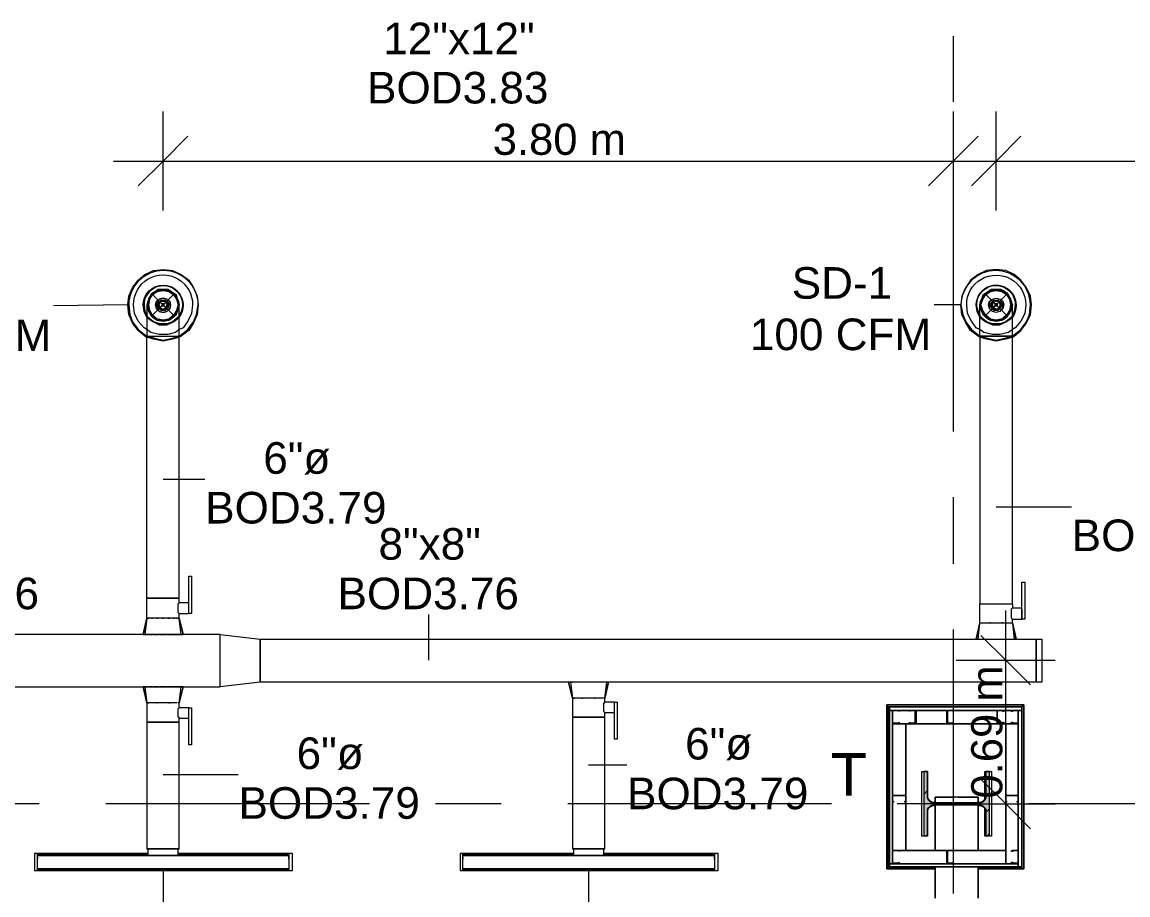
# Model space of a CAD drawing. Header units: metres. Extents: x -2 to 237, y -8 to 52.
# Drawn here: x 32.74 to 38.06, y 8.92 to 13.12 of the extents above; entities that cross this region are included whole.
import ezdxf

# ---------------------------------------------------------------- set-up
doc = ezdxf.new("R2010")
doc.units = ezdxf.units.M
doc.layers.add('HVAC - Ductos', color=5, linetype='Continuous', lineweight=0)
doc.layers.add('PDF2_Text', color=7, linetype='Continuous', lineweight=0)
doc.layers.add('PDF2_Geometry', color=7, linetype='Continuous', lineweight=0, true_color=0xaaaaaa)
doc.layers.add('PDF2_Solid Fills', color=7, linetype='Continuous', lineweight=0, true_color=0xffffff)
doc.styles.add('PDF Helvetica', font='')
doc.styles.get('PDF Helvetica').set_extended_font_data('Helvetica')

msp = doc.modelspace()

# ---------------------------------------------------------------- hatches: boundary and pattern name
at = {"layer": 'PDF2_Solid Fills', "lineweight": 0, "transparency": 33554559}
msp.add_hatch(color=256, dxfattribs=at).paths.add_polyline_path([(37.0923, 9.3878), (37.0923, 9.5161), (37.074, 9.5161), (37.074, 9.2092), (37.0923, 9.2092), (37.0923, 9.3374), (37.0969, 9.3466), (37.106, 9.3558), (37.3581, 9.3558), (37.3718, 9.342), (37.3718, 9.2092), (37.3901, 9.2092), (37.3901, 9.5161), (37.3718, 9.5161), (37.3672, 9.3832), (37.3581, 9.3741), (37.3489, 9.3695), (37.1152, 9.365), (37.1152, 9.3695), (37.106, 9.3741), (37.1014, 9.3787), (37.0969, 9.3787), (37.0969, 9.3878)])

# ---------------------------------------------------------------- linework, layer by layer
at = {"layer": 'HVAC - Ductos', "lineweight": 0}
for points in [[(33.4132, 12.2148), (33.4132, 12.453), (33.4132, 12.6912)], [(37.216, 12.6912), (37.216, 12.453), (37.216, 12.2148)], [(37.4222, 12.2148), (37.4222, 12.453), (37.4222, 12.6912)], [(33.5323, 12.5721), (33.4132, 12.453), (33.294, 12.3338)], [(37.3351, 12.5721), (37.216, 12.453), (37.0969, 12.3338)], [(37.5413, 12.5721), (37.4222, 12.453), (37.3031, 12.3338)], [(33.175, 12.453), (37.4543, 12.453)], [(37.184, 12.453), (42.1368, 12.453), (46.668, 12.453)], [(33.3353, 11.6053), (33.3262, 11.6099), (33.294, 11.6374), (33.2666, 11.6741), (33.2483, 11.7154), (33.2437, 11.7612), (33.2483, 11.8024), (33.2666, 11.8436), (33.294, 11.8802), (33.3262, 11.9078), (33.3674, 11.9261), (33.4132, 11.9307), (33.459, 11.9261), (33.5003, 11.9078), (33.5369, 11.8802), (33.5598, 11.8436), (33.5781, 11.8024), (33.5827, 11.7612), (33.5781, 11.7154), (33.5598, 11.6741), (33.5369, 11.6374), (33.5003, 11.6099), (33.4911, 11.6053)], [(37.5001, 11.6053), (37.5092, 11.6099), (37.5413, 11.6374), (37.5688, 11.6741), (37.5871, 11.7154), (37.5917, 11.7612), (37.5871, 11.8024), (37.5688, 11.8436), (37.5413, 11.8802), (37.5092, 11.9078), (37.468, 11.9261), (37.4222, 11.9307), (37.3764, 11.9261), (37.3351, 11.9078), (37.2985, 11.8802), (37.2756, 11.8436), (37.2572, 11.8024), (37.2527, 11.7612), (37.2618, 11.7154), (37.2756, 11.6787), (37.3031, 11.642), (37.3397, 11.6145), (37.3443, 11.6099), (37.3443, 10.3225), (37.3489, 10.3225), (37.3581, 10.3225), (37.3672, 10.3225), (37.3855, 10.3225), (37.4039, 10.3225), (37.4222, 10.3225), (37.4405, 10.3225), (37.4589, 10.3225), (37.4772, 10.3225), (37.4863, 10.3225), (37.4955, 10.3225), (37.5001, 10.3225), (37.5001, 10.3042), (37.5459, 10.3042)], [(33.3582, 11.8116), (33.3491, 11.7978), (33.3399, 11.7794), (33.3353, 11.7612), (33.3399, 11.752), (33.3399, 11.7382), (33.3491, 11.7199), (33.3582, 11.7062), (33.3765, 11.6924), (33.3949, 11.6878), (33.4132, 11.6832), (33.4315, 11.6878), (33.4499, 11.6924), (33.4682, 11.7062), (33.4773, 11.7199), (33.4865, 11.7382), (33.4865, 11.752), (33.4911, 11.7612), (33.4865, 11.7794), (33.4773, 11.7978), (33.4682, 11.8116), (33.4453, 11.8299)], [(33.3582, 11.8161), (33.3811, 11.8299), (33.3857, 11.8299), (33.4132, 11.8345), (33.4407, 11.8299), (33.4132, 11.8345), (33.3949, 11.8345), (33.3765, 11.8253), (33.3582, 11.8116), (33.3445, 11.7932), (33.3445, 11.7886)], [(33.3445, 11.7932), (33.3445, 11.7886), (33.3445, 11.784), (33.3445, 11.7886), (33.3445, 11.7932), (33.3491, 11.7978), (33.3582, 11.8161), (33.3765, 11.8253), (33.3811, 11.8299), (33.3857, 11.8299), (33.3949, 11.8345), (33.4132, 11.8345), (33.4315, 11.8345), (33.4407, 11.8299), (33.4453, 11.8299), (33.4407, 11.8299), (33.4453, 11.8299), (33.4499, 11.8253), (33.4682, 11.8161)], [(33.3491, 11.7886), (33.3628, 11.8116), (33.3811, 11.8253)], [(33.3811, 11.8299), (33.3857, 11.8299)], [(33.3857, 11.8299), (33.3857, 11.8299)], [(33.3903, 11.8299), (33.4132, 11.8345), (33.4407, 11.8299), (33.4453, 11.8299), (33.4682, 11.8161), (33.4682, 11.8116), (33.4819, 11.7932), (33.4819, 11.7886), (33.4636, 11.8116), (33.4453, 11.8253)], [(33.4682, 11.8161), (33.4682, 11.8116), (33.4499, 11.8253), (33.4636, 11.8116), (33.4773, 11.7978), (33.4865, 11.7794), (33.4865, 11.7612), (33.4865, 11.7428), (33.4773, 11.7245), (33.4636, 11.7062)], [(37.4772, 11.8161), (37.4543, 11.8299), (37.4497, 11.8299), (37.4772, 11.8116), (37.4589, 11.8253), (37.4405, 11.8345), (37.4222, 11.8345), (37.3947, 11.8299), (37.4222, 11.8345), (37.4497, 11.8299), (37.4222, 11.8345), (37.4039, 11.8345), (37.3855, 11.8253), (37.3672, 11.8116), (37.3581, 11.7978), (37.3489, 11.7794), (37.3443, 11.7612), (37.3489, 11.784)], [(37.3947, 11.6878), (37.3901, 11.6924), (37.3718, 11.7062), (37.3581, 11.7245), (37.3489, 11.7428), (37.3489, 11.7612), (37.3489, 11.7794), (37.3581, 11.7978), (37.3718, 11.8116), (37.3855, 11.8253), (37.4039, 11.8299), (37.4222, 11.8345), (37.4405, 11.8299), (37.4589, 11.8253), (37.4726, 11.8116), (37.4863, 11.7978), (37.4909, 11.7794), (37.4955, 11.7612), (37.4909, 11.7428), (37.4863, 11.7245), (37.4726, 11.7062)], [(37.3535, 11.7932), (37.3535, 11.7886), (37.3489, 11.784), (37.3535, 11.7886), (37.3535, 11.7932), (37.3581, 11.7978), (37.3672, 11.8161), (37.3855, 11.8253), (37.3901, 11.8299), (37.3947, 11.8299), (37.4039, 11.8345), (37.4222, 11.8345), (37.4405, 11.8345), (37.4497, 11.8299), (37.4543, 11.8299)], [(37.4451, 11.8299), (37.4222, 11.8345), (37.3947, 11.8299), (37.3901, 11.8299), (37.3672, 11.8116), (37.3535, 11.7932), (37.3535, 11.7886), (37.3718, 11.8116), (37.3901, 11.8253)], [(37.3672, 11.8161), (37.3901, 11.8299)], [(37.4497, 11.8299), (37.4543, 11.8299), (37.4589, 11.8253), (37.4772, 11.8161), (37.4863, 11.7978), (37.4909, 11.7932), (37.4909, 11.7886), (37.4909, 11.784), (37.4909, 11.7886), (37.4909, 11.7932)], [(37.4497, 11.8299), (37.4497, 11.8299)], [(37.4543, 11.8253), (37.4726, 11.8116), (37.4863, 11.7886)], [(33.2437, 11.7612), (32.8863, 11.7566)], [(33.3445, 11.7886), (33.3399, 11.7794), (33.3353, 11.7612), (33.3399, 11.752)], [(33.3353, 11.7612), (33.3353, 11.7612)], [(33.3445, 11.7886), (33.3445, 11.7886)], [(33.4865, 11.784), (33.4911, 11.7612), (33.4819, 11.7886), (33.4682, 11.8116)], [(33.4682, 11.8116), (33.4773, 11.7978), (33.4819, 11.7932), (33.4819, 11.7886), (33.4865, 11.784), (33.4819, 11.7886), (33.4819, 11.7932)], [(33.4865, 11.752), (33.4911, 11.7612), (33.4865, 11.7794), (33.4819, 11.7886)], [(33.4819, 11.7886), (33.4819, 11.7886)], [(33.4819, 11.784), (33.4865, 11.7612), (33.4819, 11.7336)], [(33.4911, 11.7612), (33.4819, 11.7291), (33.4911, 11.7612)], [(37.3443, 11.6053), (37.3351, 11.6099), (37.2985, 11.6374), (37.2756, 11.6741), (37.2572, 11.7154), (37.2527, 11.7612), (37.1244, 11.7612)], [(37.3672, 11.8116), (37.3535, 11.7886), (37.3443, 11.7612), (37.3489, 11.752), (37.3489, 11.7382), (37.3581, 11.7199), (37.3672, 11.7062), (37.3855, 11.6924), (37.4039, 11.6878), (37.4222, 11.6832), (37.4405, 11.6878), (37.4589, 11.6924), (37.4772, 11.7062), (37.4863, 11.7199), (37.4955, 11.7382), (37.4955, 11.752), (37.5001, 11.7612), (37.4909, 11.7886)], [(37.3535, 11.7886), (37.3489, 11.7794), (37.3443, 11.7612), (37.3489, 11.752)], [(37.3443, 11.7612), (37.3443, 11.7612)], [(37.3443, 11.7612), (37.3535, 11.7291), (37.3443, 11.7612)], [(37.3535, 11.7336), (37.3489, 11.7612), (37.3535, 11.784)], [(37.3718, 11.7062), (37.3855, 11.697), (37.4039, 11.6878), (37.4222, 11.6878), (37.4405, 11.6878), (37.4589, 11.697), (37.4726, 11.7062), (37.4543, 11.6924), (37.4497, 11.6878), (37.4222, 11.6832), (37.3947, 11.6878), (37.3672, 11.7062), (37.3535, 11.7291), (37.3672, 11.7062), (37.3947, 11.6878), (37.4222, 11.6832), (37.4497, 11.6878), (37.4772, 11.7062), (37.4909, 11.7291), (37.4909, 11.7336), (37.4955, 11.7612), (37.4909, 11.784), (37.5001, 11.7612), (37.4909, 11.7291), (37.5001, 11.7612), (37.4955, 11.7794), (37.4863, 11.7978), (37.4772, 11.8116), (37.4909, 11.7886), (37.4909, 11.7932), (37.4772, 11.8116)], [(37.3535, 11.7886), (37.3535, 11.7886)], [(37.4955, 11.752), (37.5001, 11.7612), (37.4955, 11.7794), (37.4909, 11.7886)], [(37.5001, 11.7612), (37.5001, 11.7612)], [(33.3353, 11.7566), (33.3353, 11.752), (33.3353, 11.7336), (33.3353, 11.7062), (33.3353, 11.6696), (33.3353, 11.6283), (33.3353, 11.6099), (33.3399, 11.6099), (33.3491, 11.6099), (33.3582, 11.6099), (33.3765, 11.6099), (33.3949, 11.6099), (33.4132, 11.6099), (33.4315, 11.6099), (33.4499, 11.6099), (33.4682, 11.6099), (33.4773, 11.6099), (33.4865, 11.6099), (33.4911, 11.6099)], [(33.5003, 10.1759), (33.4911, 10.2538), (33.4911, 10.2767), (33.5369, 10.2767), (33.5369, 10.2813), (33.5369, 10.2859), (33.5369, 10.2905), (33.5369, 10.295), (33.5369, 10.3042), (33.5369, 10.3087), (33.5369, 10.3133), (33.5369, 10.3179), (33.5369, 10.3225), (33.5369, 10.3271), (33.4911, 10.3271), (33.4911, 10.35), (33.4865, 10.35), (33.4773, 10.35), (33.4682, 10.35), (33.4499, 10.35), (33.4315, 10.35), (33.4132, 10.35), (33.3949, 10.35), (33.3765, 10.35), (33.3582, 10.35), (33.3491, 10.35), (33.3399, 10.35), (33.3353, 10.35), (33.3353, 11.6099), (33.3399, 11.6099), (33.3491, 11.6099), (33.3582, 11.6099), (33.3765, 11.6099), (33.3949, 11.6099), (33.4132, 11.6099), (33.4315, 11.6099), (33.4499, 11.6099), (33.4682, 11.6099), (33.4773, 11.6099), (33.4865, 11.6099), (33.4911, 11.6099), (33.4911, 11.6512), (33.4911, 11.6924), (33.4911, 11.7245), (33.4911, 11.7474), (33.4911, 11.7566)], [(33.3445, 11.7291), (33.3445, 11.7291)], [(33.3857, 11.6878), (33.3582, 11.7062), (33.3445, 11.7291)], [(33.3628, 11.7108), (33.3491, 11.7291)], [(33.3628, 11.7062), (33.3765, 11.697), (33.3949, 11.6878), (33.4132, 11.6878), (33.4315, 11.6878), (33.4499, 11.697), (33.4636, 11.7062), (33.4453, 11.6924), (33.4407, 11.6878), (33.4132, 11.6832), (33.4407, 11.6878)], [(33.4865, 11.7336), (33.4819, 11.7291), (33.4682, 11.7108)], [(33.4819, 11.7291), (33.4819, 11.7291)], [(37.3443, 10.2308), (37.3443, 10.3225), (37.3489, 10.3225), (37.3581, 10.3225), (37.3672, 10.3225), (37.3855, 10.3225), (37.4039, 10.3225), (37.4222, 10.3225), (37.4405, 10.3225), (37.4589, 10.3225), (37.4772, 10.3225), (37.4863, 10.3225), (37.4955, 10.3225), (37.5001, 10.3225), (37.5001, 11.6099), (37.4955, 11.6099), (37.4863, 11.6099), (37.4772, 11.6099), (37.4589, 11.6099), (37.4405, 11.6099), (37.4222, 11.6099), (37.4039, 11.6099), (37.3855, 11.6099), (37.3672, 11.6099), (37.3581, 11.6099), (37.3489, 11.6099), (37.3443, 11.6099), (37.3443, 11.6283), (37.3443, 11.6696), (37.3443, 11.7062), (37.3443, 11.7336), (37.3443, 11.752), (37.3443, 11.7566)], [(37.3443, 11.6099), (37.3489, 11.6099), (37.3581, 11.6099), (37.3672, 11.6099), (37.3855, 11.6099), (37.4039, 11.6099), (37.4222, 11.6099), (37.4405, 11.6099), (37.4589, 11.6099), (37.4772, 11.6099), (37.4863, 11.6099), (37.4955, 11.6099), (37.5001, 11.6099), (37.5001, 11.6512), (37.5001, 11.6924), (37.5001, 11.7245), (37.5001, 11.7474), (37.5001, 11.7566)], [(37.3718, 11.7108), (37.3535, 11.7291), (37.3489, 11.7336)], [(37.3535, 11.7291), (37.3535, 11.7291)], [(37.4497, 11.6878), (37.4772, 11.7062), (37.4909, 11.7291)], [(37.4863, 11.7291), (37.4726, 11.7108)], [(37.4909, 11.7291), (37.4909, 11.7291)], [(33.3857, 11.6878), (33.3857, 11.6878)], [(33.4407, 11.6924), (33.4132, 11.6878), (33.3903, 11.6924)], [(33.4407, 11.6878), (33.4407, 11.6878)], [(37.4451, 11.6924), (37.4222, 11.6878), (37.3947, 11.6924)], [(37.3947, 11.6878), (37.3947, 11.6878)], [(37.4497, 11.6878), (37.4497, 11.6878)], [(33.4911, 11.642), (33.4727, 11.6283), (33.4361, 11.6191), (33.3949, 11.6191), (33.3537, 11.6283), (33.3353, 11.642)], [(33.4911, 11.6053), (33.459, 11.5962), (33.4132, 11.587), (33.3674, 11.5962), (33.3353, 11.6053)], [(33.3399, 11.6099), (33.372, 11.6008), (33.4132, 11.5916), (33.459, 11.6008), (33.4911, 11.6099)], [(37.5001, 11.642), (37.4817, 11.6283), (37.4405, 11.6191), (37.4039, 11.6191), (37.3627, 11.6283), (37.3443, 11.642)], [(37.3443, 11.6099), (37.3809, 11.6008), (37.4222, 11.5916), (37.4634, 11.6008), (37.4955, 11.6099)], [(37.5001, 11.6053), (37.468, 11.5962), (37.4222, 11.587), (37.3764, 11.5962), (37.3443, 11.6053)], [(33.4132, 10.9227), (33.6148, 10.9227)], [(37.4222, 10.7898), (37.7842, 10.7898)], [(37.3351, 10.153), (37.3443, 10.2308), (37.3489, 10.2308), (37.3535, 10.2308), (37.3581, 10.2308), (37.3672, 10.2308), (37.3855, 10.2308), (37.4039, 10.2308), (37.4222, 10.2308), (37.4405, 10.2308), (37.4589, 10.2308), (37.4772, 10.2308), (37.4863, 10.2308), (37.4955, 10.2308), (37.5001, 10.2308), (37.5001, 10.2492), (37.5459, 10.2492), (37.5459, 10.4279), (37.5596, 10.4279), (37.5596, 10.2492), (37.5459, 10.2492)], [(33.4911, 10.2767), (33.4865, 10.2813), (33.4865, 10.2905), (33.4865, 10.2996), (33.4865, 10.3042), (33.4865, 10.3133), (33.4865, 10.3225), (33.4911, 10.3271)], [(34.6915, 10.0522), (34.6915, 10.2721)], [(37.468, 9.1221), (37.468, 10.2905)], [(37.5001, 10.2492), (37.4955, 10.2538), (37.4955, 10.2583), (37.4955, 10.2629), (37.4955, 10.2721), (37.4955, 10.2813), (37.4955, 10.2905), (37.4955, 10.295), (37.4955, 10.2996), (37.5001, 10.3042)], [(37.5459, 10.2996), (37.5459, 10.295), (37.5459, 10.2905), (37.5459, 10.2813), (37.5459, 10.2767), (37.5459, 10.2721), (37.5459, 10.2629), (37.5459, 10.2583), (37.5459, 10.2538)], [(33.3353, 10.2538), (33.3262, 10.1759)], [(33.3399, 10.2538), (33.3445, 10.2538)], [(33.3582, 10.2538), (33.3628, 10.2538)], [(33.3857, 10.2538), (33.3811, 10.2538), (33.3857, 10.2538), (33.3903, 10.2538)], [(33.4086, 10.2538), (33.4132, 10.2538), (33.4178, 10.2538)], [(33.4361, 10.2538), (33.4407, 10.2538), (33.4453, 10.2538), (33.4407, 10.2538)], [(33.4636, 10.2538), (33.4682, 10.2538)], [(33.4773, 10.2538), (33.4819, 10.2538)], [(33.5094, 10.1759), (33.4911, 10.2538), (33.5094, 10.1759)], [(37.326, 10.153), (37.3443, 10.2308), (37.326, 10.153)], [(37.3489, 10.2308), (37.3535, 10.2308)], [(37.3672, 10.2308), (37.3718, 10.2308)], [(37.3947, 10.2308), (37.3901, 10.2308), (37.3947, 10.2308), (37.3993, 10.2308)], [(37.4176, 10.2308), (37.4222, 10.2308), (37.4267, 10.2308)], [(37.4451, 10.2308), (37.4497, 10.2308), (37.4543, 10.2308), (37.4497, 10.2308)], [(37.4726, 10.2308), (37.4772, 10.2308)], [(37.4909, 10.2308), (37.4909, 10.2308)], [(37.4909, 10.2308), (37.4909, 10.2308)], [(37.4955, 10.153), (37.5047, 10.153), (37.5092, 10.153), (37.5138, 10.153), (37.5184, 10.153), (37.5001, 10.2308), (37.5184, 10.153), (37.5138, 10.153)], [(37.4955, 10.2308), (37.5001, 10.2308), (37.5092, 10.153)], [(31.4339, 9.9239), (28.3917, 9.9239), (28.3917, 10.1759), (31.4339, 10.1759), (31.4339, 9.9239), (31.4339, 10.1759), (31.6263, 10.1759), (31.6263, 9.9239), (33.6881, 9.9239), (33.6881, 10.1759), (31.6263, 10.1759), (31.6263, 9.9239), (31.4339, 9.9239), (31.4202, 9.9239), (31.411, 9.9239), (31.4064, 9.9239), (31.3973, 9.9239), (31.3835, 9.9239), (31.3789, 9.9239), (31.3743, 9.9239), (31.3514, 9.9239)], [(33.3216, 10.1759), (33.317, 10.1759), (33.3216, 10.1759), (33.3262, 10.1759), (33.3307, 10.1759), (33.3399, 10.1759)], [(33.3216, 10.1759), (33.317, 10.1759), (33.3216, 10.1759)], [(33.3445, 10.1759), (33.3582, 10.1759), (33.3628, 10.1759)], [(33.3674, 10.1759), (33.372, 10.1759), (33.3811, 10.1759), (33.3949, 10.1759)], [(33.3949, 10.1759), (33.3949, 10.1759)], [(33.3995, 10.1759), (33.4041, 10.1759), (33.4269, 10.1759)], [(33.4315, 10.1759), (33.4361, 10.1759), (33.4453, 10.1759), (33.4545, 10.1759), (33.459, 10.1759), (33.4682, 10.1759), (33.4865, 10.1759), (33.4957, 10.1759), (33.5049, 10.1759), (33.5094, 10.1759), (33.5049, 10.1759)], [(37.3489, 10.1713), (37.468, 10.0522), (37.5871, 9.933)], [(37.3305, 10.153), (37.326, 10.153), (37.3305, 10.153), (37.3397, 10.153), (37.3489, 10.153), (37.3672, 10.153), (37.3718, 10.153)], [(37.3764, 10.153), (37.3809, 10.153), (37.3901, 10.153), (37.3993, 10.153)], [(37.4039, 10.153), (37.4039, 10.153)], [(37.4085, 10.153), (37.4313, 10.153), (37.4359, 10.153)], [(37.4405, 10.153), (37.4543, 10.153), (37.4634, 10.153), (37.468, 10.153), (37.4772, 10.153), (37.4909, 10.153)], [(37.4405, 10.153), (37.4405, 10.153)], [(37.2298, 10.0522), (37.468, 10.0522), (37.7062, 10.0522)], [(33.3399, 9.9239), (33.3307, 9.9239), (33.3262, 9.9239), (33.3216, 9.9239), (33.317, 9.9239), (33.3216, 9.9239)], [(33.317, 9.9239), (33.3353, 9.846), (33.317, 9.9239)], [(33.3262, 9.9239), (33.3353, 9.846)], [(33.3307, 9.9239), (33.3353, 9.9239)], [(33.3628, 9.9239), (33.3582, 9.9239), (33.3445, 9.9239)], [(33.3949, 9.9239), (33.3811, 9.9239), (33.372, 9.9239), (33.3674, 9.9239)], [(33.3949, 9.9239), (33.3949, 9.9239)], [(33.4269, 9.9239), (33.4041, 9.9239), (33.3995, 9.9239)], [(33.5049, 9.9239), (33.5094, 9.9239), (33.4911, 9.846), (33.5094, 9.9239), (33.5049, 9.9239), (33.4957, 9.9239), (33.4865, 9.9239), (33.4682, 9.9239), (33.459, 9.9239), (33.4453, 9.9239), (33.4361, 9.9239), (33.4315, 9.9239)], [(33.459, 9.9239), (33.459, 9.9239)], [(33.4911, 9.846), (33.5003, 9.9239)], [(35.4108, 9.9468), (35.4062, 9.9468), (35.3879, 9.9468), (35.3788, 9.9468), (35.3742, 9.9468), (35.3696, 9.9468), (35.365, 9.9468), (35.3696, 9.9468)], [(35.365, 9.9468), (35.3833, 9.8689), (35.365, 9.9468)], [(35.3742, 9.9468), (35.3833, 9.8689)], [(35.3788, 9.9468), (35.3833, 9.9468)], [(35.5529, 9.9468), (35.5574, 9.9468), (35.5391, 9.8689), (35.5345, 9.8689), (35.53, 9.8689), (35.5254, 9.8689), (35.5162, 9.8689), (35.4978, 9.8689), (35.4796, 9.8689), (35.4612, 9.8689), (35.4429, 9.8689), (35.4246, 9.8689), (35.4062, 9.8689), (35.3971, 9.8689), (35.3925, 9.8689), (35.3879, 9.8689), (35.3833, 9.8689), (35.3833, 9.7773), (35.3879, 9.7773), (35.3971, 9.7773), (35.4062, 9.7773), (35.4246, 9.7773), (35.4429, 9.7773), (35.4612, 9.7773), (35.4796, 9.7773), (35.4978, 9.7773), (35.5162, 9.7773), (35.5254, 9.7773), (35.5345, 9.7773), (35.5391, 9.7773), (35.5345, 9.7773), (35.5254, 9.7773), (35.5162, 9.7773), (35.4978, 9.7773), (35.4796, 9.7773), (35.4612, 9.7773), (35.4429, 9.7773), (35.4246, 9.7773), (35.4062, 9.7773), (35.3971, 9.7773), (35.3879, 9.7773), (35.3833, 9.7773), (35.3833, 9.145), (35.3879, 9.145), (35.3971, 9.145), (35.4062, 9.145), (35.4246, 9.145), (35.4429, 9.145), (35.4612, 9.145), (35.4796, 9.145), (35.4978, 9.145), (35.5162, 9.145), (35.5254, 9.145), (35.5345, 9.145), (35.5391, 9.145), (35.5391, 9.7773), (35.5391, 9.8002), (35.5849, 9.8002), (35.5849, 9.8047), (35.5849, 9.8093), (35.5849, 9.8185), (35.5849, 9.8231), (35.5849, 9.8323), (35.5849, 9.8369), (35.5849, 9.8414), (35.5849, 9.846), (35.5849, 9.8505), (35.5391, 9.8505), (35.5391, 9.8689), (35.5483, 9.9468)], [(35.4429, 9.9468), (35.4292, 9.9468), (35.42, 9.9468), (35.4154, 9.9468)], [(35.4429, 9.9468), (35.4429, 9.9468)], [(35.475, 9.9468), (35.452, 9.9468), (35.4475, 9.9468)], [(35.5391, 9.8689), (35.5574, 9.9468), (35.5529, 9.9468), (35.5437, 9.9468), (35.5345, 9.9468), (35.5162, 9.9468), (35.507, 9.9468), (35.5024, 9.9468), (35.4933, 9.9468), (35.4842, 9.9468), (35.4796, 9.9468)], [(33.4819, 9.846), (33.4773, 9.846), (33.4682, 9.846), (33.4499, 9.846), (33.4315, 9.846), (33.4132, 9.846), (33.3949, 9.846), (33.3765, 9.846), (33.3582, 9.846), (33.3491, 9.846), (33.3445, 9.846), (33.3399, 9.846), (33.3353, 9.846), (33.3353, 9.7543), (33.3399, 9.7543), (33.3491, 9.7543), (33.3582, 9.7543), (33.3765, 9.7543), (33.3949, 9.7543), (33.4132, 9.7543), (33.4315, 9.7543), (33.4499, 9.7543), (33.4682, 9.7543), (33.4773, 9.7543), (33.4865, 9.7543), (33.4911, 9.7543), (33.4865, 9.7543), (33.4773, 9.7543), (33.4682, 9.7543), (33.4499, 9.7543), (33.4315, 9.7543), (33.4132, 9.7543), (33.3949, 9.7543), (33.3765, 9.7543), (33.3582, 9.7543), (33.3491, 9.7543), (33.3399, 9.7543), (33.3353, 9.7543), (33.3353, 9.145), (33.3399, 9.145), (33.3491, 9.145), (33.3582, 9.145), (33.3765, 9.145), (33.3949, 9.145), (33.4132, 9.145), (33.4315, 9.145), (33.4499, 9.145), (33.4682, 9.145), (33.4773, 9.145), (33.4865, 9.145), (33.4911, 9.145), (33.4911, 9.7543), (33.4911, 9.7727), (33.5369, 9.7727), (33.5369, 9.7773), (33.5369, 9.7819), (33.5369, 9.7865), (33.5369, 9.791), (33.5369, 9.8002), (33.5369, 9.8047), (33.5369, 9.8093), (33.5369, 9.8185), (33.5369, 9.8231), (33.4911, 9.8231), (33.4911, 9.846), (33.4865, 9.846)], [(35.5391, 9.8002), (35.5345, 9.8047), (35.5345, 9.8093), (35.5345, 9.8185), (35.5345, 9.8277), (35.5345, 9.8369), (35.5345, 9.846), (35.5391, 9.846), (35.5391, 9.8505)], [(33.4911, 9.7727), (33.4911, 9.7773), (33.4865, 9.7773), (33.4865, 9.7865), (33.4865, 9.7956), (33.4865, 9.8047), (33.4865, 9.8139), (33.4865, 9.8185), (33.4911, 9.8231)], [(35.4612, 9.5482), (35.6445, 9.5482)], [(33.4132, 9.5024), (33.7752, 9.5024)], [(37.3489, 9.4794), (37.468, 9.3604), (37.5871, 9.2412)], [(37.2298, 9.3604), (37.468, 9.3604), (37.7062, 9.3604)], [(32.8084, 9.1038), (32.8084, 9.0992), (32.8084, 9.0946), (32.8084, 9.0992), (32.8084, 9.1221), (32.8084, 9.1175), (33.3399, 9.1175)], [(33.3399, 9.1221), (32.8084, 9.1221)], [(33.4865, 9.145), (33.4911, 9.145)], [(34.018, 9.1038), (34.018, 9.0992), (34.018, 9.0946), (34.018, 9.0992), (34.018, 9.1221), (34.018, 9.1175), (33.4865, 9.1175)], [(34.018, 9.1221), (33.4865, 9.1221)], [(34.8564, 9.1038), (34.8564, 9.0992), (34.8564, 9.0946), (34.8564, 9.0992), (34.8564, 9.1221), (34.8564, 9.1175), (35.3879, 9.1175)], [(35.3879, 9.1221), (34.8564, 9.1221)], [(35.5345, 9.145), (35.5391, 9.145)], [(36.066, 9.1038), (36.066, 9.0992), (36.066, 9.0946), (36.066, 9.0992), (36.066, 9.1221), (36.066, 9.1175), (35.5345, 9.1175)], [(36.066, 9.1221), (35.5345, 9.1221)], [(34.018, 9.0671), (34.018, 9.0625), (34.018, 9.058), (34.018, 9.0396), (34.018, 9.0442), (32.8084, 9.0442), (32.8084, 9.0396), (32.8084, 9.058), (32.8084, 9.0625), (32.8084, 9.0671)], [(32.8084, 9.0534), (32.8084, 9.058), (32.8084, 9.0625)], [(34.018, 9.0625), (34.018, 9.058), (34.018, 9.0534)], [(36.066, 9.0671), (36.066, 9.0625), (36.066, 9.058), (36.066, 9.0396), (36.066, 9.0442), (34.8564, 9.0442), (34.8564, 9.0396), (34.8564, 9.058), (34.8564, 9.0625), (34.8564, 9.0671)], [(34.8564, 9.0534), (34.8564, 9.058), (34.8564, 9.0625)], [(36.066, 9.0625), (36.066, 9.058), (36.066, 9.0534)], [(32.8084, 9.0396), (34.018, 9.0396)], [(33.4132, 9.0396), (33.4132, 8.8792)], [(34.8564, 9.0396), (36.066, 9.0396)], [(35.4612, 9.0396), (35.4612, 8.8792)]]:
    msp.add_lwpolyline(points, dxfattribs=at)
for points in [[(33.4865, 10.2538), (33.4911, 10.2538), (33.4865, 10.2538), (33.4819, 10.2538), (33.4773, 10.2538), (33.4682, 10.2538), (33.4499, 10.2538), (33.4315, 10.2538), (33.4132, 10.2538), (33.3949, 10.2538), (33.3765, 10.2538), (33.3582, 10.2538), (33.3491, 10.2538), (33.3445, 10.2538), (33.3399, 10.2538), (33.3353, 10.2538), (33.3353, 10.35), (33.3399, 10.35), (33.3491, 10.35), (33.3582, 10.35), (33.3765, 10.35), (33.3949, 10.35), (33.4132, 10.35), (33.4315, 10.35), (33.4499, 10.35), (33.4682, 10.35), (33.4773, 10.35), (33.4865, 10.35), (33.4911, 10.35), (33.4911, 11.6099), (33.4957, 11.6145), (33.5323, 11.642), (33.5598, 11.6787), (33.5735, 11.7154), (33.5827, 11.7612, 0.986572), (33.2483, 11.7612), (33.2528, 11.7154), (33.2666, 11.6787), (33.294, 11.642), (33.3307, 11.6145), (33.3399, 11.6099)], [(37.4955, 11.6099), (37.5047, 11.6145), (37.5413, 11.642), (37.5688, 11.6787), (37.5825, 11.7154), (37.5871, 11.7612, 0.986557), (37.2527, 11.7612)], [(33.3353, 11.642), (33.3216, 11.6512), (33.294, 11.6832), (33.2758, 11.7199), (33.2712, 11.7612, -1.012839), (33.5553, 11.7612), (33.5507, 11.7199), (33.5323, 11.6832), (33.5094, 11.6512), (33.4911, 11.642)], [(37.3443, 11.642), (37.326, 11.6512), (37.3031, 11.6832), (37.2847, 11.7199), (37.2802, 11.7612, -1.008105), (37.5642, 11.7612), (37.5596, 11.7199), (37.5413, 11.6832), (37.5138, 11.6512), (37.5001, 11.642)]]:
    msp.add_lwpolyline(points, format="xyb", dxfattribs=at)
for points in [[(33.5094, 11.7612, 0.970265), (33.317, 11.7612, -1.355063), (33.4911, 11.7016), (33.5049, 11.7291), (33.5094, 11.7612), (33.5003, 11.7291), (33.4911, 11.7062, 1.368451), (33.3216, 11.7612), (33.3262, 11.7291), (33.3353, 11.7108, -1.314741)], [(37.5001, 11.7016), (37.5138, 11.7291), (37.5184, 11.7612, 0.970265), (37.326, 11.7612), (37.3351, 11.7291), (37.3443, 11.7108, -1.352466), (37.5138, 11.7612), (37.5092, 11.7291), (37.5001, 11.7062, 1.340096), (37.326, 11.7612, -1.355063)]]:
    msp.add_lwpolyline(points, format="xyb", close=True, dxfattribs=at)
for points in [[(33.3353, 11.7612), (33.3445, 11.7291), (33.3445, 11.7336), (33.3399, 11.7612), (33.3445, 11.784), (33.3353, 11.7612), (33.3445, 11.7291), (33.3582, 11.7062), (33.3857, 11.6878), (33.4132, 11.6832), (33.3857, 11.6878), (33.3811, 11.6924), (33.3628, 11.7062), (33.3491, 11.7245), (33.3445, 11.7428), (33.3399, 11.7612), (33.3445, 11.7794), (33.3491, 11.7978), (33.3628, 11.8116), (33.3765, 11.8253), (33.3949, 11.8299), (33.4132, 11.8345), (33.4315, 11.8299), (33.4499, 11.8253), (33.4315, 11.8345), (33.4132, 11.8345), (33.3857, 11.8299), (33.3582, 11.8116), (33.3445, 11.7886)], [(33.4773, 11.7336), (33.4636, 11.7108), (33.4407, 11.6924), (33.4132, 11.6878), (33.3857, 11.6924), (33.3628, 11.7108), (33.3491, 11.7336), (33.3445, 11.7612), (33.3491, 11.7886), (33.3628, 11.8116), (33.3857, 11.8253), (33.4132, 11.8299), (33.4407, 11.8253), (33.4636, 11.8116), (33.4773, 11.7886), (33.4865, 11.7612)], [(37.4863, 11.7336), (37.4726, 11.7108), (37.4497, 11.6924), (37.4222, 11.6878), (37.3947, 11.6924), (37.3718, 11.7108), (37.3581, 11.7336), (37.3489, 11.7612), (37.3581, 11.7886), (37.3718, 11.8116), (37.3947, 11.8253), (37.4222, 11.8299), (37.4497, 11.8253), (37.4726, 11.8116), (37.4863, 11.7886), (37.4909, 11.7612)], [(37.3947, 11.8299), (37.3901, 11.8299)], [(33.317, 11.7612), (33.3216, 11.7291), (33.3353, 11.7016), (33.3216, 11.7291)], [(33.4453, 11.7428), (33.4499, 11.7612), (33.4453, 11.7428), (33.4315, 11.7291), (33.4132, 11.7245), (33.3949, 11.7291), (33.3811, 11.7428), (33.3765, 11.7612), (33.3811, 11.7794), (33.3949, 11.7886), (33.4132, 11.7932), (33.4315, 11.7886), (33.4453, 11.7794), (33.4499, 11.7612), (33.4453, 11.7749), (33.4315, 11.7886), (33.4132, 11.7932), (33.3949, 11.7886), (33.3857, 11.7749), (33.3811, 11.7612), (33.3857, 11.7428), (33.3949, 11.7291), (33.4132, 11.7245), (33.4315, 11.7291)], [(33.4361, 11.7428), (33.4224, 11.7336), (33.4041, 11.7336), (33.3949, 11.7428), (33.3857, 11.7612), (33.3949, 11.7749), (33.4041, 11.784), (33.4224, 11.784), (33.4361, 11.7749), (33.4407, 11.7612)], [(33.4315, 11.7474), (33.4224, 11.7382), (33.4041, 11.7382), (33.3949, 11.7474), (33.3903, 11.7612), (33.3949, 11.7749), (33.4041, 11.784), (33.4224, 11.784), (33.4315, 11.7749), (33.4361, 11.7612)], [(33.4269, 11.7474), (33.4132, 11.7382), (33.3995, 11.7474), (33.3949, 11.7612), (33.3995, 11.7749), (33.4132, 11.7794), (33.4269, 11.7749), (33.4315, 11.7612)], [(33.4086, 11.7658), (33.4086, 11.7612), (33.4086, 11.7658), (33.4178, 11.7658), (33.4178, 11.7612), (33.4178, 11.7658)], [(33.4178, 11.7566), (33.4178, 11.7612), (33.4178, 11.7566), (33.4086, 11.7566), (33.4086, 11.7612), (33.4086, 11.7566)], [(37.326, 11.7612), (37.3305, 11.7291), (37.3443, 11.7016), (37.3305, 11.7291)], [(37.4543, 11.7428), (37.4405, 11.7291), (37.4222, 11.7245), (37.4039, 11.7291), (37.3901, 11.7428), (37.3855, 11.7612), (37.3901, 11.7794), (37.4039, 11.7886), (37.4222, 11.7932), (37.4405, 11.7886), (37.4543, 11.7794), (37.4589, 11.7612)], [(37.4497, 11.7428), (37.4405, 11.7291), (37.4222, 11.7245), (37.4039, 11.7291), (37.3901, 11.7428), (37.3901, 11.7612), (37.3901, 11.7749), (37.4039, 11.7886), (37.4222, 11.7932), (37.4405, 11.7886), (37.4497, 11.7749), (37.4543, 11.7612)], [(37.4405, 11.7428), (37.4313, 11.7336), (37.413, 11.7336), (37.3993, 11.7428), (37.3947, 11.7612), (37.3993, 11.7749), (37.413, 11.784), (37.4313, 11.784), (37.4405, 11.7749), (37.4497, 11.7612)], [(37.4405, 11.7474), (37.4313, 11.7382), (37.413, 11.7382), (37.4039, 11.7474), (37.3993, 11.7612), (37.4039, 11.7749), (37.413, 11.784), (37.4313, 11.784), (37.4405, 11.7749), (37.4451, 11.7612)], [(37.4359, 11.7474), (37.4222, 11.7382), (37.4085, 11.7474), (37.4039, 11.7612), (37.4085, 11.7749), (37.4222, 11.7794), (37.4359, 11.7749), (37.4405, 11.7612)], [(37.4176, 11.7658), (37.4176, 11.7612), (37.4176, 11.7658), (37.4267, 11.7658), (37.4267, 11.7612), (37.4267, 11.7658)], [(37.4267, 11.7566), (37.4267, 11.7612), (37.4267, 11.7566), (37.4176, 11.7566), (37.4176, 11.7612), (37.4176, 11.7566)], [(33.3399, 11.7016), (33.3674, 11.6787), (33.3995, 11.6696), (33.4315, 11.6696), (33.459, 11.6787), (33.4865, 11.7016), (33.4911, 11.7062), (33.4865, 11.7016), (33.459, 11.6787), (33.4315, 11.6696), (33.3995, 11.6696), (33.3674, 11.6787), (33.3399, 11.7016), (33.3353, 11.7108)], [(33.4682, 11.7062), (33.4819, 11.7291), (33.4682, 11.7062), (33.4407, 11.6878)], [(37.3489, 11.7016), (37.3764, 11.6787), (37.4039, 11.6696), (37.4405, 11.6696), (37.468, 11.6787), (37.4955, 11.7016), (37.5001, 11.7062), (37.4955, 11.7016), (37.468, 11.6787), (37.4405, 11.6696), (37.4039, 11.6696), (37.3764, 11.6787), (37.3489, 11.7016), (37.3443, 11.7108)], [(33.4865, 11.697), (33.4636, 11.6787), (33.4315, 11.665), (33.3949, 11.665), (33.3674, 11.6787), (33.3399, 11.697), (33.3353, 11.7016), (33.3399, 11.697), (33.3674, 11.6787), (33.3949, 11.665), (33.4315, 11.665), (33.4636, 11.6787), (33.4865, 11.697), (33.4911, 11.7016)], [(37.4955, 11.697), (37.468, 11.6787), (37.4405, 11.665), (37.4039, 11.665), (37.3718, 11.6787), (37.3489, 11.697), (37.3443, 11.7016), (37.3489, 11.697), (37.3718, 11.6787), (37.4039, 11.665), (37.4405, 11.665), (37.468, 11.6787), (37.4955, 11.697), (37.5001, 11.7016)], [(33.5369, 10.4554), (33.5507, 10.4554), (33.5507, 10.2767), (33.5369, 10.2767)], [(33.3353, 10.2538), (33.317, 10.1759)], [(33.8805, 9.9468), (33.6881, 9.9239), (33.6881, 10.1759), (33.8805, 10.153)], [(37.6146, 9.9468), (33.8805, 9.9468), (33.8805, 10.153), (37.6146, 10.153)], [(37.6421, 10.153), (37.6421, 9.9468), (37.6146, 9.9468), (37.6146, 10.153)], [(33.3399, 9.846), (33.3445, 9.846)], [(33.3811, 9.846), (33.3857, 9.846)], [(33.4407, 9.846), (33.4453, 9.846)], [(35.3879, 9.8689), (35.3925, 9.8689)], [(35.4292, 9.8689), (35.4338, 9.8689)], [(35.4887, 9.8689), (35.4933, 9.8689)], [(35.5987, 9.6719), (35.5849, 9.6719), (35.5849, 9.8505), (35.5987, 9.8505)], [(33.5507, 9.6444), (33.5369, 9.6444), (33.5369, 9.8231), (33.5507, 9.8231)], [(32.7947, 9.0396), (32.8084, 9.0396), (32.8084, 9.1221), (32.7947, 9.1221)], [(32.8084, 9.1129), (34.018, 9.1129), (32.8084, 9.1129), (34.018, 9.1129), (34.018, 9.0488), (32.8084, 9.0488)], [(33.3399, 9.1129), (33.3491, 9.1129), (33.3628, 9.1129), (33.3765, 9.1129), (33.3949, 9.1129), (33.4132, 9.1129), (33.4315, 9.1129), (33.4499, 9.1129), (33.4682, 9.1129), (33.4773, 9.1129), (33.4865, 9.1129), (33.4865, 9.145), (33.4773, 9.145), (33.4682, 9.145), (33.4499, 9.145), (33.4315, 9.145), (33.4132, 9.145), (33.3949, 9.145), (33.3765, 9.145), (33.3628, 9.145), (33.3491, 9.145), (33.3399, 9.145)], [(34.0363, 9.0396), (34.0363, 9.1221), (34.018, 9.1221), (34.018, 9.0396)], [(34.8427, 9.0396), (34.8564, 9.0396), (34.8564, 9.1221), (34.8427, 9.1221)], [(34.8564, 9.1129), (36.066, 9.1129), (34.8564, 9.1129), (36.066, 9.1129), (36.066, 9.0488), (34.8564, 9.0488)], [(35.3879, 9.1129), (35.3971, 9.1129), (35.4108, 9.1129), (35.4246, 9.1129), (35.4429, 9.1129), (35.4612, 9.1129), (35.4796, 9.1129), (35.4978, 9.1129), (35.5162, 9.1129), (35.5254, 9.1129), (35.5345, 9.1129), (35.5345, 9.145), (35.5254, 9.145), (35.5162, 9.145), (35.4978, 9.145), (35.4796, 9.145), (35.4612, 9.145), (35.4429, 9.145), (35.4246, 9.145), (35.4108, 9.145), (35.3971, 9.145), (35.3879, 9.145)], [(36.0843, 9.0396), (36.0843, 9.1221), (36.066, 9.1221), (36.066, 9.0396)]]:
    msp.add_lwpolyline(points, close=True, dxfattribs=at)
at = {"layer": 'PDF2_Geometry', "lineweight": 0}
for points in [[(37.216, 13.0532), (37.216, 12.737)], [(37.216, 12.4209), (37.216, 11.1518)], [(37.216, 10.8357), (37.216, 10.5149)], [(37.216, 10.1988), (37.216, 8.9296)], [(36.8953, 9.0488), (37.129, 9.0488), (36.8953, 9.0488), (36.8999, 9.0488), (36.9045, 9.0534), (36.9045, 9.058), (37.129, 9.058), (36.9045, 9.058), (37.129, 9.058), (36.9045, 9.058), (36.9045, 9.0534), (36.8999, 9.0488), (36.8953, 9.0488), (36.8953, 9.8369), (37.5551, 9.8369), (37.5551, 9.0488), (37.5551, 9.8369), (37.5551, 9.8323), (37.5505, 9.8323), (37.5459, 9.8277), (37.5505, 9.8323), (37.5551, 9.8323), (37.5551, 9.8369), (36.8953, 9.8369), (36.8999, 9.8369), (36.8999, 9.8323), (36.9045, 9.8277), (36.9045, 9.058), (36.9045, 9.8277), (36.8999, 9.8323), (36.8999, 9.8369), (36.8953, 9.8369), (36.8953, 9.0488), (36.8953, 9.8369), (36.8999, 9.8369), (36.8999, 9.8323), (36.9045, 9.8277), (36.9045, 9.058), (36.9045, 9.0534), (36.8999, 9.0488), (36.8953, 9.0488), (36.8953, 9.8369), (37.5551, 9.8369), (37.5551, 9.8323), (37.5505, 9.8323), (37.5459, 9.8277), (36.9045, 9.8277), (37.5459, 9.8277), (37.5459, 9.058), (37.5459, 9.0534), (37.5505, 9.0488), (37.5551, 9.0488), (37.5551, 9.8369), (37.5551, 9.0488), (37.5505, 9.0488), (37.5459, 9.0534), (37.5459, 9.058), (37.5459, 9.8277), (37.5459, 9.0534), (37.5459, 9.8277)], [(36.8953, 9.0488), (37.129, 9.0488), (36.8953, 9.0488), (36.8999, 9.0488), (36.9045, 9.0534), (36.9045, 9.058), (36.9045, 9.8277), (36.9045, 9.0534), (37.129, 9.0534), (36.9045, 9.0534), (36.9045, 9.8277), (36.9045, 9.058), (36.9045, 9.1358), (36.9045, 9.7452), (36.9045, 9.8277), (36.9045, 9.058), (37.129, 9.058), (36.9045, 9.058), (37.468, 9.058), (37.5459, 9.058), (37.3351, 9.058), (37.5459, 9.058), (37.3351, 9.058), (37.5459, 9.058)], [(36.9045, 9.8277), (37.5459, 9.8277), (36.9045, 9.8277)], [(36.9045, 9.8277), (37.5459, 9.8277), (36.9045, 9.8277)], [(36.9045, 9.8277), (36.9045, 9.8277)], [(37.5459, 9.8277), (36.9045, 9.8277), (37.5459, 9.8277)], [(36.9228, 9.8093), (36.9228, 9.8093)], [(36.9228, 9.8093), (36.9228, 9.8093)], [(36.9549, 9.8047), (36.9549, 9.8047)], [(37.0053, 9.8047), (37.0053, 9.8047)], [(37.0327, 9.8093), (37.0327, 9.8093)], [(37.1885, 9.8093), (37.1885, 9.8093)], [(37.216, 9.8047), (37.216, 9.8047)], [(37.4267, 9.8093), (37.4267, 9.8093)], [(37.4267, 9.8093), (37.4267, 9.8093)], [(37.5276, 9.8093), (37.5276, 9.8093)], [(37.5276, 9.8093), (37.5276, 9.8093)], [(37.5459, 9.8277), (37.5459, 9.8277)], [(37.5459, 9.058), (37.5459, 9.8277), (37.5459, 9.058)], [(37.5459, 9.8093), (37.5459, 9.8277)], [(37.5459, 9.058), (37.5459, 9.8093)], [(36.9228, 9.7498), (36.9228, 9.7498)], [(36.9549, 9.7543), (36.9549, 9.7543)], [(37.0053, 9.7543), (37.0053, 9.7543)], [(37.0327, 9.7498), (37.0327, 9.7498)], [(37.1885, 9.7498), (37.1885, 9.7498)], [(37.216, 9.7543), (37.216, 9.7543)], [(37.4267, 9.7498), (37.4267, 9.7498)], [(37.5276, 9.7498), (37.5276, 9.7498)], [(37.129, 9.3512), (37.1152, 9.3512), (37.106, 9.3466), (37.0969, 9.342), (37.0923, 9.3283), (37.0923, 9.2045), (37.0648, 9.2045), (37.0648, 9.5161), (37.0923, 9.5161), (37.0923, 9.3924), (37.0969, 9.3832), (37.106, 9.3741), (37.1152, 9.3695), (37.129, 9.3695)], [(37.3351, 9.3695), (37.3489, 9.3695), (37.3581, 9.3741), (37.3672, 9.3832), (37.3672, 9.3924), (37.3672, 9.5161), (37.3993, 9.5161), (37.3993, 9.2045), (37.3672, 9.2045), (37.3672, 9.3283), (37.3672, 9.342), (37.3581, 9.3466), (37.3489, 9.3512), (37.3351, 9.3512)], [(37.074, 9.4061), (37.0923, 9.4245)], [(36.9228, 9.4016), (36.9228, 9.4016)], [(36.9228, 9.4016), (36.9228, 9.4016)], [(37.2527, 9.3924), (37.2481, 9.3924), (37.2435, 9.3924), (37.2389, 9.3924), (37.2435, 9.3924), (37.2481, 9.3924), (37.2527, 9.3924), (37.3351, 9.3924), (37.129, 9.3924), (37.2114, 9.3924), (37.216, 9.3924), (37.2206, 9.3924), (37.2252, 9.3924), (37.2206, 9.3924), (37.216, 9.3924), (37.2114, 9.3924)], [(37.3351, 9.365), (37.3351, 9.3924), (37.3351, 9.365)], [(37.468, 9.4016), (37.468, 9.4016)], [(37.468, 9.4016), (37.468, 9.4016)], [(37.5276, 9.4016), (37.5276, 9.4016)], [(37.5276, 9.4016), (37.5276, 9.4016)], [(32.8176, 9.3604), (32.5014, 9.3604)], [(34.4074, 9.3604), (33.1383, 9.3604)], [(35.0397, 9.3604), (34.7236, 9.3604)], [(36.6296, 9.3604), (35.3604, 9.3604)], [(37.2618, 9.3604), (36.9457, 9.3604)], [(37.3718, 9.3191), (37.3901, 9.3374)], [(38.8517, 9.3604), (37.578, 9.3604)], [(37.3809, 9.2091), (37.3901, 9.2183)], [(36.9228, 9.1358), (36.9228, 9.1358)], [(36.9228, 9.1358), (36.9228, 9.1358)], [(36.9549, 9.1312), (36.9549, 9.1312)], [(37.1885, 9.1358), (37.1885, 9.1358)], [(37.216, 9.1312), (37.216, 9.1312)], [(37.5276, 9.1358), (37.5276, 9.1358)], [(37.5276, 9.1358), (37.5276, 9.1358)], [(36.9045, 9.058), (37.5459, 9.058), (36.9045, 9.058)], [(36.9228, 9.0763), (36.9228, 9.0763)], [(36.9549, 9.0809), (36.9549, 9.0809)], [(37.1885, 9.0763), (37.1885, 9.0763)], [(37.216, 9.0809), (37.216, 9.0809)], [(37.5276, 9.0763), (37.5276, 9.0763)], [(37.5459, 9.058), (37.5459, 9.058)]]:
    msp.add_lwpolyline(points, dxfattribs=at)
at = {"layer": 'PDF2_Geometry', "color": 8, "lineweight": 0, "true_color": 0x808080}
for points in [[(33.4773, 11.807), (33.4361, 11.8345), (33.3903, 11.8345), (33.3537, 11.807), (33.3353, 11.7612), (33.3537, 11.7154), (33.3903, 11.6878), (33.4361, 11.6878), (33.4773, 11.7154), (33.4911, 11.7612)], [(37.4817, 11.807), (37.4451, 11.8345), (37.3993, 11.8345), (37.3581, 11.807), (37.3443, 11.7612), (37.3581, 11.7154), (37.3993, 11.6878), (37.4451, 11.6878), (37.4817, 11.7154), (37.5001, 11.7612)]]:
    msp.add_lwpolyline(points, close=True, dxfattribs=at)
for points in [[(33.3582, 11.8161), (33.4682, 11.7062)], [(33.4682, 11.8161), (33.3582, 11.7062)], [(37.3672, 11.8161), (37.4772, 11.7062)], [(37.4772, 11.8161), (37.3672, 11.7062)]]:
    msp.add_lwpolyline(points, dxfattribs=at)
at = {"layer": 'PDF2_Geometry', "lineweight": 0}
for points in [[(36.9045, 9.8277), (37.5459, 9.8277), (37.5505, 9.8323), (37.5551, 9.8323), (37.5551, 9.8369), (36.8953, 9.8369), (36.8999, 9.8369), (36.8999, 9.8323)], [(36.9091, 9.8277), (36.9045, 9.8277), (36.9045, 9.058), (36.9091, 9.058)], [(36.9228, 9.7452), (36.9869, 9.7452), (37.468, 9.7452), (37.5276, 9.7452), (37.5276, 9.8093), (37.5276, 9.058), (37.5459, 9.058), (37.5459, 9.8277), (37.5459, 9.058), (37.3351, 9.058), (37.5459, 9.058), (37.5459, 9.0534), (37.5505, 9.0488), (37.5551, 9.0488), (37.3351, 9.0488), (37.5551, 9.0488), (37.5505, 9.0488), (37.5459, 9.0534), (37.5459, 9.058), (37.5459, 9.7452), (37.5459, 9.8277), (36.9045, 9.8277), (37.5459, 9.8277), (36.9091, 9.8277), (36.9091, 9.8093), (37.5459, 9.8093), (37.5276, 9.8093), (36.9228, 9.8093)], [(36.9228, 9.8093), (36.9091, 9.8093), (36.9091, 9.0717), (36.9228, 9.0717)], [(36.9228, 9.7452), (36.9228, 9.7498), (36.9228, 9.8093), (36.9549, 9.8093), (36.9549, 9.8047), (36.9549, 9.8093), (36.9228, 9.8093), (36.9228, 9.7498), (36.9549, 9.7498), (36.9549, 9.7543), (36.9549, 9.7452)], [(37.0053, 9.7543), (37.0053, 9.7498), (37.0327, 9.7498), (37.0327, 9.8093), (37.0053, 9.8093), (37.0053, 9.8047), (37.0053, 9.8093), (37.0327, 9.8093), (37.0373, 9.8093), (37.0373, 9.7498), (37.0327, 9.7452), (37.0053, 9.7452)], [(37.1885, 9.7452), (37.184, 9.7498), (37.184, 9.8093), (37.1885, 9.8093), (37.216, 9.8093), (37.216, 9.8047), (37.216, 9.8093), (37.1885, 9.8093), (37.1885, 9.7498), (37.216, 9.7498), (37.216, 9.7543), (37.216, 9.7452)], [(37.4267, 9.7452), (37.4267, 9.7498), (37.4267, 9.8093), (37.4589, 9.8093), (37.4589, 9.8047), (37.4543, 9.8047), (37.4543, 9.8093), (37.4267, 9.8093), (37.4267, 9.7498), (37.4543, 9.7498), (37.4543, 9.7543), (37.4589, 9.7543), (37.4589, 9.7452)], [(37.5276, 9.8093), (37.5276, 9.7498), (37.5276, 9.7452), (37.4955, 9.7452), (37.4955, 9.7543), (37.5001, 9.7543), (37.5001, 9.7498), (37.5276, 9.7498), (37.5276, 9.8093), (37.5001, 9.8093), (37.5001, 9.8047), (37.4955, 9.8047), (37.4955, 9.8093)], [(37.5459, 9.8277), (37.5459, 9.058)], [(37.468, 9.0717), (37.468, 9.1358), (36.9869, 9.1358), (37.468, 9.1358), (37.468, 9.0717), (37.5276, 9.0717), (37.5276, 9.7452), (37.468, 9.7452), (37.468, 9.1358), (37.468, 9.7452), (36.9869, 9.7452), (36.9869, 9.1358), (36.9228, 9.1358), (36.9869, 9.1358), (36.9869, 9.7452), (36.9228, 9.7452), (36.9228, 9.1358), (36.9228, 9.0717)], [(37.3901, 9.2091), (37.3901, 9.5161), (37.3718, 9.5161), (37.3718, 9.3878), (37.3672, 9.3787), (37.3581, 9.3695), (37.3489, 9.365), (37.1152, 9.365), (37.106, 9.3695), (37.0969, 9.3787), (37.0923, 9.3878), (37.0923, 9.5161), (37.074, 9.5161), (37.074, 9.2091), (37.0923, 9.2091), (37.0923, 9.3329), (37.0969, 9.342), (37.106, 9.3512), (37.1152, 9.3558), (37.3489, 9.3558), (37.3581, 9.3512), (37.3672, 9.342), (37.3718, 9.3329), (37.3718, 9.2091)], [(36.9228, 9.4016), (36.9823, 9.4016), (36.9869, 9.4016), (36.9869, 9.3695), (36.9823, 9.3695), (36.9823, 9.3741), (36.9869, 9.3741), (36.9869, 9.4016), (36.9823, 9.4016), (36.9228, 9.4016), (36.9228, 9.3741), (36.9274, 9.3741), (36.9274, 9.3695), (36.9228, 9.3695)], [(37.129, 9.365), (37.129, 9.3924)], [(37.468, 9.4016), (37.5276, 9.4016), (37.5276, 9.3695), (37.523, 9.3695), (37.523, 9.3741), (37.5276, 9.3741), (37.5276, 9.4016), (37.468, 9.4016), (37.468, 9.3741), (37.4726, 9.3741), (37.4726, 9.3695), (37.468, 9.3695)], [(37.129, 9.1358), (37.129, 9.3558)], [(37.3351, 9.1358), (37.3351, 9.3558)], [(36.9228, 9.0717), (36.9228, 9.0763), (36.9228, 9.1358), (36.9549, 9.1358), (36.9549, 9.1312), (36.9549, 9.1358), (36.9228, 9.1358), (36.9228, 9.0763), (36.9549, 9.0763), (36.9549, 9.0809), (36.9549, 9.0717)], [(37.1885, 9.0717), (37.184, 9.0763), (37.184, 9.1358), (37.1885, 9.1358), (37.216, 9.1358), (37.216, 9.1312), (37.216, 9.1358), (37.1885, 9.1358), (37.1885, 9.0763), (37.216, 9.0763), (37.216, 9.0809), (37.216, 9.0717)], [(37.5276, 9.1358), (37.5276, 9.0763), (37.5276, 9.0717), (37.4955, 9.0717), (37.4955, 9.0809), (37.5001, 9.0809), (37.5001, 9.0763), (37.5276, 9.0763), (37.5276, 9.1358), (37.5001, 9.1358), (37.5001, 9.1312), (37.4955, 9.1312), (37.4955, 9.1358)], [(36.9091, 9.0717), (36.9091, 9.058), (37.5276, 9.058), (37.5276, 9.0717)], [(37.129, 8.9068), (37.129, 9.058)], [(37.3351, 8.9068), (37.3351, 9.058)], [(37.5459, 9.0534), (37.3351, 9.0534)], [(37.5551, 9.0488), (37.3351, 9.0488)]]:
    msp.add_lwpolyline(points, close=True, dxfattribs=at)

# ---------------------------------------------------------------- texts
at = {"layer": 'PDF2_Text', "lineweight": 0, "attachment_point": 4, "style": 'PDF Helvetica'}
for s, insert, char_height in [('12"x12"', (34.4728, 13.043), 0.1519), ('BOD3.83', (34.3949, 12.8048), 0.1519), ('3.80 m', (34.9997, 12.5567), 0.15002), ('SD-1', (36.4384, 11.8655), 0.1519), ('100 CFM', (32.0032, 11.6135), 0.1519), ('100 CFM', (36.2368, 11.6181), 0.1519), ('6"ø', (33.8955, 11.0225), 0.1519), ('BOD3.79', (33.616, 10.7842), 0.1519), ('BOD3.79', (37.7855, 10.6513), 0.1519), ('8"x8"', (34.4499, 10.6101), 0.1519), ('BOD3.76', (31.9437, 10.3718), 0.1519), ('BOD3.76', (34.2529, 10.3718), 0.1519), ('6"ø', (35.9253, 9.6479), 0.1519), ('6"ø', (34.0559, 9.6021), 0.1519), ('T', (36.6263, 9.5022), 0.2047), ('BOD3.79', (35.6458, 9.4096), 0.1519), ('BOD3.79', (33.7764, 9.3638), 0.1519)]:
    msp.add_mtext(s, dxfattribs=dict(at, insert=insert, char_height=char_height))
at = {"layer": 'PDF2_Text', "lineweight": 0, "insert": (37.378, 9.3863), "char_height": 0.15002, "attachment_point": 4, "rotation": 90, "style": 'PDF Helvetica'}
msp.add_mtext('0.69 m', dxfattribs=at)

doc.saveas('drawing.dxf')
